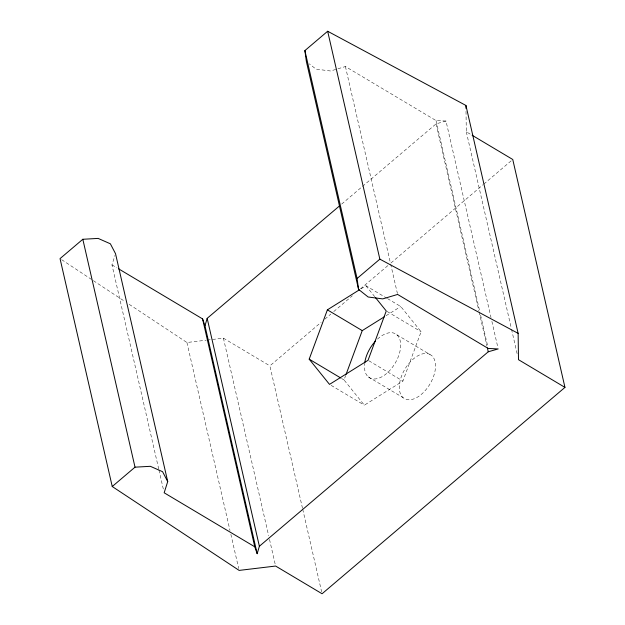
<?xml version="1.0" encoding="UTF-8"?>
<svg xmlns="http://www.w3.org/2000/svg" width="625" height="625" viewBox="0 0 625 625"><rect width="100%" height="100%" fill="white"/><g stroke="black" fill="none" stroke-linecap="round" stroke-linejoin="round"><path stroke-width="0.47" stroke-dasharray="3.12 2.34" d="M158.727 469.047L111.969 264.883L114.977 255.398M387.5 298.602L400.773 306.516L421.102 331.742L402.898 381.07L364.359 405.172L344.031 379.945L345.719 375.375M341.688 204.07L361.758 187.016M362.5 186.391L436.07 123.875L446 121.031L491.016 317.594M302.5 508.289L269.875 365.852L321.125 322.305M324.844 319.148L330.781 314.102M333.75 311.578L352.32 295.797M360.492 288.859L387.977 265.508M390.945 262.984L483.047 184.727M483.797 184.102L512.016 160.117M361.008 288.82L365.93 285.742L386.672 298.109M386.016 315.75L400.773 306.516M446 121.031L436.023 120.555L345.422 66.539L330.539 70.992L315.953 69.109L309.32 63.836M129.18 304.328L186.93 342.508L206.133 340.211M207.094 340.102L223.414 338.148L269.875 365.852M466.016 111.312L466.297 131.789L471.273 134.75M387.086 311.461L421.102 331.742M396.875 334.805L431.727 355.578A25.539 14.586 -59.2 0 1 419.875 395.547A25.539 14.586 -59.2 0 1 400.648 378.727A25.539 14.586 -59.2 0 1 431.727 355.578M368.883 360.789L402.898 381.07M368.258 376.883L403.109 397.656M341.547 378.461L344.031 379.945M331.172 385.383L364.359 405.172M111.969 264.883L116.961 267.859M61.672 259.695L92.578 280.133M93.391 280.672L125.117 301.641M365.93 285.742L374.898 296.867M466.297 131.789L511.32 328.352M511.539 329.297L517.188 353.992M491.891 321.391L497.977 347.977M436.023 120.555L479.523 310.477M480.609 315.227L487.789 346.562M436.07 123.875L478.914 310.945M479.133 311.898L486.961 346.078M345.422 66.539L390.445 263.102M390.664 264.055L397.406 293.492M302.719 509.234L321.633 591.852M223.414 338.148L268.648 535.664M269.516 539.461L275.391 565.102M186.93 342.508L229.992 530.523M230.867 534.328L238.695 568.508M158.945 470L163.734 490.891M377.461 339.117A25.539 14.586 -59.2 0 1 400.477 342.242A25.539 14.586 -59.2 0 1 382.773 376.281A25.539 14.586 -59.2 0 1 364.602 363.852"/><path stroke-width="0.94" d="M207.172 318.352L259.375 546.258L257.172 553.711L204.977 325.812L207.172 318.352L339.461 205.961M472.109 135.25L512.758 159.484L564.961 387.391L322.07 593.75L275.609 566.047L239.133 570.406L112.242 486.523L60.039 258.625L82.82 239.273L98.148 238.406L110.359 243.789L115.523 253.672L167.719 481.578L164.164 492.789L254.773 546.805L257.172 553.711M375.492 297.609L386.258 310.969L368.047 360.289L329.516 384.391L309.188 359.164L327.391 309.844L359.367 289.844M346.055 374.461L362.242 330.617L384.375 316.773M259.375 546.258L488.266 351.781L498.195 348.93L488.227 348.461L397.617 294.438L382.734 298.891L368.156 297.008L358.57 289.391L306.375 61.492L304.883 50.602L327.656 31.25L465.938 105.461L518.133 333.359L518.492 359.688L564.961 387.391M112.242 486.523L135.016 467.172L150.344 466.312L162.555 471.688L167.719 481.578M358.57 289.391L357.078 278.5L379.852 259.148L327.656 31.25M379.852 259.148L518.133 333.359M327.391 309.844L362.242 330.617M309.188 359.164L340.719 377.961M118.617 268.852L202.578 318.906L204.977 325.812M487.398 347.984L488.266 351.781M304.883 50.602L357.078 278.5M202.578 318.906L254.773 546.805M82.82 239.273L135.016 467.172M465.938 105.461L465.977 108.383M364.703 363.039A25.539 14.586 -59.2 0 1 375.555 341.016"/></g></svg>
